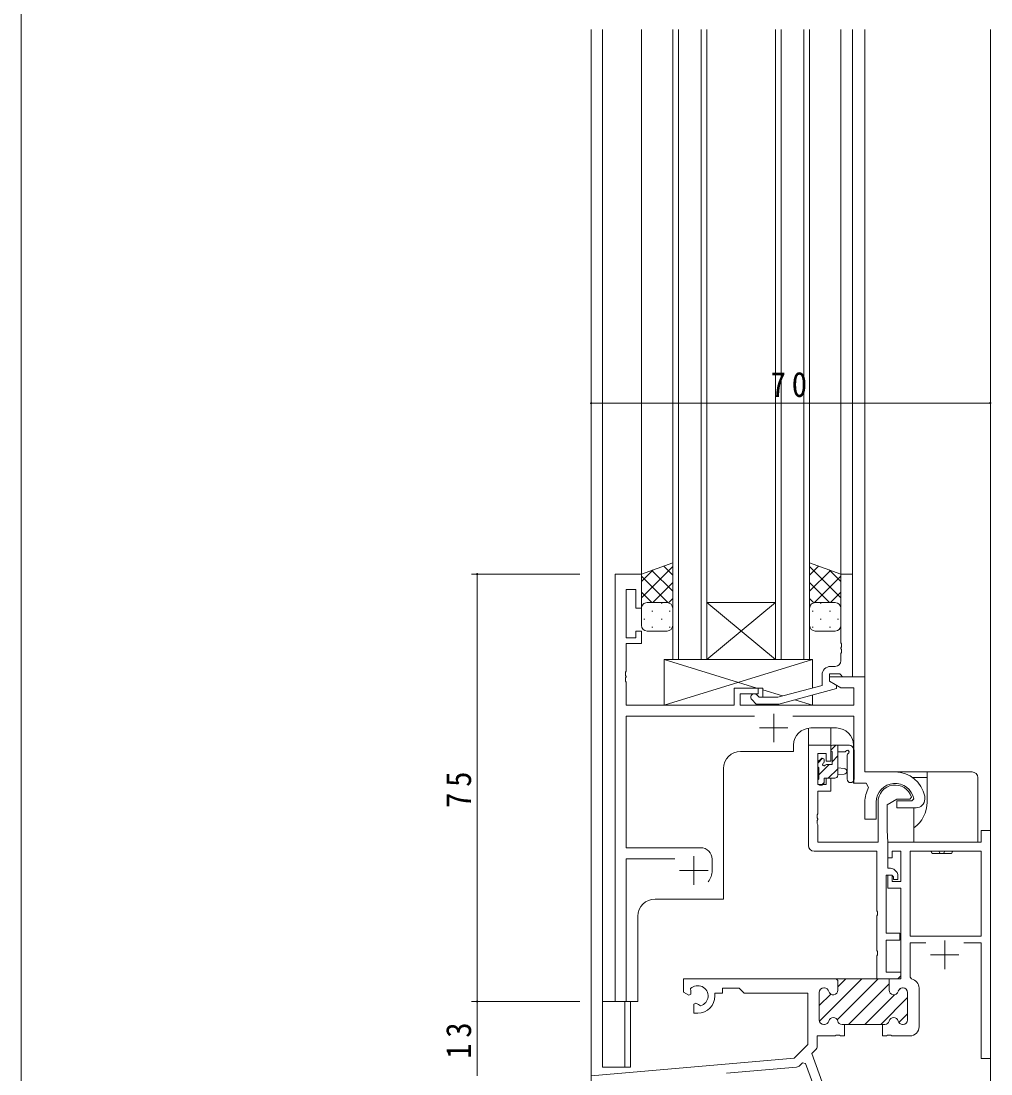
# Model space of a CAD drawing. Units: millimetres on the paper. Extents: x -397 to 397, y -282 to 282.
# Drawn here: x -393.9 to -223.8, y -183.4 to 1.3 of the extents above; entities that cross this region are included whole.
import ezdxf

# ---------------------------------------------------------------- set-up
doc = ezdxf.new("R2010")
doc.units = ezdxf.units.MM
for name, color, linetype, lineweight in [('0-1_YKK_ZWAK', 7, 'Continuous', 18), ('0-3_YKK_D', 6, 'Continuous', 18), ('0-4_YKK_11', 7, 'Continuous', 18), ('0-5_YKK_12', 2, 'Continuous', 18), ('0-7_YKK_13', 4, 'Continuous', 18)]:
    doc.layers.add(name, color=color, linetype=linetype, lineweight=lineweight)
doc.styles.add('ＭＳ ゴシック', font='')
doc.styles.get('ＭＳ ゴシック').set_extended_font_data('MS Gothic')

msp = doc.modelspace()

# ---------------------------------------------------------------- linework, layer by layer
at = {"layer": '0-1_YKK_ZWAK'}
msp.add_line((-393.908, -245.688), (-393.908, 279.312), dxfattribs=at)
at = {"layer": '0-3_YKK_D'}
for p, q in [((-293.908, -93.688), (-293.908, -64.688)), ((-223.908, -65.688), (-293.908, -65.688)), ((-223.908, -93.688), (-223.908, -64.688)), ((-295.908, -95.688), (-314.908, -95.688)), ((-313.908, -95.688), (-313.908, -170.688)), ((-295.908, -170.688), (-314.908, -170.688)), ((-295.908, -170.688), (-314.908, -170.688)), ((-313.908, -183.688), (-313.908, -170.688))]:
    msp.add_line(p, q, dxfattribs=at)
for centre, start, end in [((-293.908, -65.688), 0, 180), ((-293.908, -65.688), 180, 0), ((-223.908, -65.688), 0, 180), ((-223.908, -65.688), 180, 0), ((-313.908, -95.688), 90, 270), ((-313.908, -95.688), 270, 90), ((-313.908, -170.688), 90, 270), ((-313.908, -170.688), 90, 270), ((-313.908, -170.688), 270, 90), ((-313.908, -170.688), 270, 90)]:
    msp.add_arc(centre, 0.106, start, end, dxfattribs=at)
at = {"layer": '0-4_YKK_11'}
for p, q in [((-289.708, -95.688), (-289.708, -170.688)), ((-285.108, -95.688), (-289.708, -95.688)), ((-285.108, -101.688), (-285.108, -95.688)), ((-250.108, -95.688), (-250.108, -107.729)), ((-248.108, -95.688), (-250.108, -95.688)), ((-248.108, -113.688), (-248.108, -95.688)), ((-287.778, -98.388), (-286.108, -98.388)), ((-287.778, -106.888), (-287.778, -98.388)), ((-286.108, -98.388), (-286.108, -101.688)), ((-286.108, -101.688), (-285.108, -101.688)), ((-286.108, -106.888), (-287.778, -106.888)), ((-286.108, -105.688), (-286.108, -106.888)), ((-285.108, -105.688), (-286.108, -105.688)), ((-285.108, -107.888), (-285.108, -105.688)), ((-287.778, -107.888), (-285.108, -107.888)), ((-287.778, -112.729), (-287.778, -107.888)), ((-250.108, -107.729), (-249.988, -107.913)), ((-249.988, -108.463), (-250.108, -108.646)), ((-250.108, -108.646), (-250.108, -108.729)), ((-250.108, -108.729), (-249.988, -108.913)), ((-249.988, -107.913), (-249.988, -108.463)), ((-249.988, -108.913), (-249.988, -109.463)), ((-249.988, -109.463), (-250.108, -109.646)), ((-250.108, -109.646), (-250.108, -110.888)), ((-251.108, -111.888), (-251.908, -111.888)), ((-287.898, -112.913), (-287.778, -112.729)), ((-287.898, -113.463), (-287.898, -112.913)), ((-287.778, -113.646), (-287.898, -113.463)), ((-287.898, -113.913), (-287.778, -113.729)), ((-287.898, -114.463), (-287.898, -113.913)), ((-287.778, -114.646), (-287.898, -114.463)), ((-287.778, -113.729), (-287.778, -113.646)), ((-253.408, -113.388), (-253.408, -115.208)), ((-252.108, -113.188), (-250.308, -113.188)), ((-252.108, -114.488), (-252.108, -113.188)), ((-252.108, -113.688), (-252.108, -114.488)), ((-245.908, -113.688), (-252.108, -113.688)), ((-252.108, -114.488), (-250.151, -115.618)), ((-250.908, -115.18), (-252.108, -114.488)), ((-250.308, -113.188), (-250.108, -113.388)), ((-250.108, -113.388), (-249.808, -113.688)), ((-249.808, -113.688), (-248.108, -113.688)), ((-245.908, -130.388), (-245.908, -113.688)), ((-287.778, -118.688), (-287.778, -114.646)), ((-268.808, -115.688), (-268.808, -118.688)), ((-264.608, -115.688), (-268.808, -115.688)), ((-264.608, -116.688), (-264.608, -115.688)), ((-253.408, -115.208), (-261.17, -117.288)), ((-261.012, -118.488), (-250.908, -115.78)), ((-250.908, -115.78), (-250.908, -115.18)), ((-250.151, -115.618), (-247.838, -115.618)), ((-247.838, -115.618), (-247.838, -118.688)), ((-267.808, -116.688), (-264.608, -116.688)), ((-267.808, -118.688), (-267.808, -116.688)), ((-265.732, -117.712), (-264.957, -118.488)), ((-264.46, -117.288), (-264.884, -116.863)), ((-261.17, -117.288), (-264.46, -117.288)), ((-268.808, -118.688), (-287.778, -118.688)), ((-247.838, -118.688), (-267.808, -118.688)), ((-264.957, -118.488), (-261.012, -118.488)), ((-287.778, -120.618), (-265.259, -120.618)), ((-287.778, -143.688), (-287.778, -120.618)), ((-261.908, -120.188), (-261.908, -125.188)), ((-258.558, -120.618), (-247.838, -120.618)), ((-247.838, -120.618), (-247.838, -132.388)), ((-264.408, -122.688), (-259.408, -122.688)), ((-251.908, -125.688), (-255.808, -125.688)), ((-255.808, -125.688), (-255.808, -143.318)), ((-254.178, -127.188), (-252.708, -127.188)), ((-254.178, -132.588), (-254.178, -127.188)), ((-252.708, -127.188), (-252.708, -128.488)), ((-251.908, -128.488), (-251.908, -125.688)), ((-252.708, -128.488), (-251.908, -128.488)), ((-240.608, -130.388), (-245.908, -130.388)), ((-252.708, -132.588), (-254.178, -132.588)), ((-252.708, -131.488), (-252.708, -132.588)), ((-251.908, -131.488), (-252.708, -131.488)), ((-251.908, -133.788), (-251.908, -131.488)), ((-247.838, -132.388), (-245.688, -132.388)), ((-245.688, -132.388), (-245.25, -133.129)), ((-254.178, -133.788), (-251.908, -133.788)), ((-254.178, -137.729), (-254.178, -133.788)), ((-238.029, -135.188), (-237.743, -134.799)), ((-235.408, -134.693), (-235.414, -134.633)), ((-235.408, -135.188), (-235.408, -134.693)), ((-245.908, -135.688), (-245.908, -138.688)), ((-243.908, -138.688), (-243.908, -135.688)), ((-243.608, -135.688), (-243.608, -142.688)), ((-241.978, -136.152), (-240.308, -135.188)), ((-241.978, -140.683), (-241.978, -136.152)), ((-240.308, -135.188), (-238.029, -135.188)), ((-240.308, -135.488), (-240.308, -136.688)), ((-237.65, -135.488), (-240.308, -135.488)), ((-237.354, -135.138), (-237.65, -135.488)), ((-254.298, -137.913), (-254.178, -137.729)), ((-254.298, -138.463), (-254.298, -137.913)), ((-254.178, -138.646), (-254.298, -138.463)), ((-240.308, -136.688), (-236.908, -136.688)), ((-254.298, -138.913), (-254.178, -138.729)), ((-254.298, -139.463), (-254.298, -138.913)), ((-254.178, -139.646), (-254.298, -139.463)), ((-254.178, -138.729), (-254.178, -138.646)), ((-254.178, -142.688), (-254.178, -139.646)), ((-245.908, -138.688), (-243.908, -138.688)), ((-241.908, -142.688), (-241.978, -140.683)), ((-225.538, -140.688), (-225.538, -142.688)), ((-223.908, -140.688), (-225.538, -140.688)), ((-223.908, -180.688), (-223.908, -140.688)), ((-274.708, -143.688), (-287.778, -143.688)), ((-243.608, -142.688), (-254.178, -142.688)), ((-241.908, -142.688), (-241.908, -145.488)), ((-225.538, -142.688), (-241.908, -142.688)), ((-241.908, -147.288), (-241.908, -142.688)), ((-287.778, -145.618), (-279.259, -145.618)), ((-287.778, -170.688), (-287.778, -145.618)), ((-275.908, -145.188), (-275.908, -150.188)), ((-272.708, -147.688), (-272.708, -145.688)), ((-254.808, -144.318), (-243.808, -144.318)), ((-243.808, -144.318), (-243.808, -154.729)), ((-241.908, -145.488), (-241.108, -145.488)), ((-241.108, -144.318), (-239.608, -144.318)), ((-241.108, -145.488), (-241.108, -144.318)), ((-239.608, -144.318), (-239.608, -149.588)), ((-237.978, -144.318), (-225.538, -144.318)), ((-237.978, -159.188), (-237.978, -144.318)), ((-225.538, -144.318), (-225.538, -159.188)), ((-278.408, -147.688), (-273.408, -147.688)), ((-241.408, -147.288), (-241.908, -147.288)), ((-240.401, -147.881), (-240.701, -147.581)), ((-242.178, -148.488), (-241.208, -148.488)), ((-242.178, -158.688), (-242.178, -148.488)), ((-241.908, -148.488), (-241.908, -150.788)), ((-241.108, -148.488), (-241.908, -148.488)), ((-241.208, -148.488), (-240.908, -148.788)), ((-241.108, -149.588), (-241.108, -148.488)), ((-239.608, -149.588), (-241.108, -149.588)), ((-240.908, -148.788), (-240.908, -149.288)), ((-240.908, -149.288), (-240.108, -149.288)), ((-240.108, -149.288), (-240.108, -148.588)), ((-241.908, -150.788), (-239.608, -150.788)), ((-239.608, -150.788), (-239.608, -166.688)), ((-243.808, -154.729), (-243.688, -154.913)), ((-243.688, -154.913), (-243.688, -155.463)), ((-243.688, -155.463), (-243.808, -155.646)), ((-243.808, -155.646), (-243.808, -161.729)), ((-239.808, -158.688), (-242.178, -158.688)), ((-239.808, -159.888), (-239.808, -158.688)), ((-242.178, -159.888), (-239.808, -159.888)), ((-242.178, -165.488), (-242.178, -159.888)), ((-225.538, -159.188), (-237.978, -159.188)), ((-237.978, -160.388), (-235.244, -160.388)), ((-237.978, -166.417), (-237.978, -160.388)), ((-231.908, -159.988), (-231.908, -164.988)), ((-228.572, -160.388), (-225.538, -160.388)), ((-228.572, -160.388), (-225.538, -160.388)), ((-225.538, -160.388), (-225.538, -180.688)), ((-243.808, -161.729), (-243.688, -161.913)), ((-243.688, -162.463), (-243.808, -162.646)), ((-243.688, -161.913), (-243.688, -162.463)), ((-234.408, -162.488), (-229.408, -162.488)), ((-243.808, -162.646), (-243.808, -166.688)), ((-239.608, -165.488), (-242.178, -165.488)), ((-240.108, -166.688), (-239.608, -166.188)), ((-239.608, -166.188), (-239.608, -165.488)), ((-277.708, -166.688), (-250.958, -166.688)), ((-277.708, -169.053), (-277.708, -166.688)), ((-253.869, -174.134), (-246.423, -166.688)), ((-250.958, -166.688), (-241.658, -166.688)), ((-250.658, -166.988), (-250.958, -166.688)), ((-250.776, -173.869), (-243.595, -166.688)), ((-250.658, -168.095), (-249.251, -166.688)), ((-250.658, -166.988), (-250.658, -168.688)), ((-248.766, -174.688), (-241.658, -167.58)), ((-243.808, -166.688), (-240.108, -166.688)), ((-241.658, -166.688), (-241.658, -168.688)), ((-239.608, -166.688), (-241.658, -166.688)), ((-241.658, -166.688), (-241.658, -168.688)), ((-237.73, -166.712), (-237.978, -166.417)), ((-276.808, -169.572), (-277.708, -169.053)), ((-276.458, -169.37), (-276.808, -169.572)), ((-276.473, -168.407), (-276.435, -168.865)), ((-276.435, -168.865), (-276.458, -169.37)), ((-272.208, -169.188), (-272.208, -169.688)), ((-270.908, -169.188), (-272.208, -169.188)), ((-270.908, -168.318), (-270.908, -169.188)), ((-267.978, -168.318), (-270.908, -168.318)), ((-267.108, -169.188), (-267.978, -168.318)), ((-255.908, -169.188), (-267.108, -169.188)), ((-255.908, -178.188), (-255.908, -169.188)), ((-253.908, -173.888), (-253.908, -169.088)), ((-253.908, -169.088), (-253.908, -173.888)), ((-253.908, -171.345), (-251.911, -169.347)), ((-253.108, -168.288), (-253.007, -168.288)), ((-253.007, -168.288), (-253.108, -168.288)), ((-245.938, -174.688), (-240.727, -169.477)), ((-240.059, -168.809), (-239.588, -168.338)), ((-239.309, -168.288), (-239.208, -168.288)), ((-239.309, -168.288), (-239.208, -168.288)), ((-238.408, -169.088), (-238.408, -173.888)), ((-238.408, -169.088), (-238.408, -173.888)), ((-236.408, -175.088), (-236.408, -168.288)), ((-289.708, -170.688), (-287.778, -170.688)), ((-275.908, -171.131), (-275.558, -170.929)), ((-275.908, -172.688), (-275.908, -171.131)), ((-275.558, -170.929), (-275.109, -171.161)), ((-275.109, -171.161), (-274.731, -171.423)), ((-243.109, -174.688), (-238.408, -169.987)), ((-275.208, -172.688), (-275.908, -172.688)), ((-239.954, -174.361), (-238.408, -172.815)), ((-253.007, -174.688), (-253.108, -174.688)), ((-253.108, -174.688), (-253.007, -174.688)), ((-249.508, -174.688), (-249.909, -174.688)), ((-249.909, -174.688), (-249.508, -174.688)), ((-242.808, -174.688), (-249.508, -174.688)), ((-249.508, -174.688), (-249.508, -176.688)), ((-242.808, -174.688), (-242.808, -176.688)), ((-242.407, -174.688), (-242.808, -174.688)), ((-242.407, -174.688), (-242.808, -174.688)), ((-239.208, -174.688), (-239.309, -174.688)), ((-239.208, -174.688), (-239.309, -174.688)), ((-254.278, -176.688), (-254.278, -178.449)), ((-251.116, -176.688), (-254.278, -176.688)), ((-250.933, -176.568), (-251.116, -176.688)), ((-250.383, -176.568), (-250.933, -176.568)), ((-250.2, -176.688), (-250.383, -176.568)), ((-249.508, -176.688), (-250.2, -176.688)), ((-242.808, -176.688), (-242.116, -176.688)), ((-242.116, -176.688), (-241.933, -176.568)), ((-241.933, -176.568), (-241.383, -176.568)), ((-241.383, -176.568), (-241.2, -176.688)), ((-241.2, -176.688), (-238.008, -176.688)), ((-258.292, -180.572), (-255.908, -178.188)), ((-293.908, -183.688), (-258.292, -180.572)), ((-254.571, -179.156), (-255.223, -179.808)), ((-255.223, -179.808), (-252.627, -186.94)), ((-225.538, -180.688), (-223.908, -180.688)), ((-257.922, -182.175), (-270.175, -183.247)), ((-256.856, -181.44), (-257.302, -181.886)), ((-256.32, -181.559), (-256.856, -181.44)), ((-254.716, -185.966), (-256.32, -181.559))]:
    msp.add_line(p, q, dxfattribs=at)
for points in [[(-250.658, -166.988), (-250.958, -166.688), (-250.658, -166.988)], [(-250.658, -166.988), (-250.658, -168.688), (-250.658, -166.988)]]:
    msp.add_lwpolyline(points, dxfattribs=at)
for centre, radius, start, end in [((-251.908, -113.388), 1.5, 90.00001, 179.99999), ((-251.108, -110.888), 1, 270.00001, 359.99999), ((-265.308, -117.288), 0.6, 44.99999, 225.00001), ((-240.608, -135.688), 5.3, 11.47836, 89.99999), ((-240.608, -135.688), 3.3, 9.59404, 179.99999), ((-240.608, -135.688), 3, 17.23529, 180), ((-240.608, -135.688), 5.3, 151.13427, 180), ((-236.908, -135.188), 1.5, 270.00001, 359.99999), ((-274.708, -145.688), 2, 0.00001, 89.99999), ((-254.808, -143.318), 1, 180.00001, 269.99999), ((-275.908, -147.688), 3.2, 321.63348, 359.99999), ((-241.408, -148.288), 1, 45.00003, 90.00002), ((-241.108, -148.588), 1, 359.99998, 44.99997), ((-275.208, -169.688), 1.8, 285.36688, 134.63312), ((-238.008, -168.288), 1.6, 359.99999, 79.99791), ((-275.208, -169.688), 3, 270.00001, 359.99999), ((-253.108, -169.088), 0.8, 90.00001, 179.99999), ((-253.108, -169.088), 0.8, 90.00001, 179.99999), ((-253.007, -169.088), 0.8, 14.47749, 89.99997), ((-253.007, -169.088), 0.8, 14.47749, 89.99997), ((-251.458, -168.688), 0.8, 194.47752, 359.99999), ((-251.458, -168.688), 0.8, 194.47752, 359.99999), ((-240.858, -168.688), 0.8, 180.00001, 345.52248), ((-240.858, -168.688), 0.8, 180.00001, 345.52248), ((-239.309, -169.088), 0.8, 90.00003, 165.52251), ((-239.309, -169.088), 0.8, 90.00003, 165.52251), ((-239.208, -169.088), 0.8, 0.00001, 89.99999), ((-239.208, -169.088), 0.8, 0.00001, 89.99999), ((-251.458, -174.288), 0.8, 14.47752, 165.52248), ((-251.458, -174.288), 0.8, 14.47752, 165.52248), ((-240.858, -174.288), 0.8, 14.47752, 165.52248), ((-240.858, -174.288), 0.8, 14.47752, 165.52248), ((-253.108, -173.888), 0.8, 180.00001, 269.99999), ((-253.108, -173.888), 0.8, 180.00001, 269.99999), ((-253.007, -173.888), 0.8, 270.00003, 345.52251), ((-253.007, -173.888), 0.8, 270.00003, 345.52251), ((-249.909, -173.888), 0.8, 194.47749, 269.99997), ((-249.909, -173.888), 0.8, 194.47749, 269.99997), ((-242.407, -173.888), 0.8, 270.00003, 345.52251), ((-242.407, -173.888), 0.8, 270.00003, 345.52251), ((-239.309, -173.888), 0.8, 194.47749, 269.99997), ((-239.309, -173.888), 0.8, 194.47749, 269.99997), ((-239.208, -173.888), 0.8, 270.00001, 359.99999), ((-239.208, -173.888), 0.8, 270.00001, 359.99999), ((-238.008, -175.088), 1.6, 270.00001, 359.99999), ((-255.278, -178.449), 1, 315, 359.99999), ((-258.009, -181.179), 1, 275, 315.00002)]:
    msp.add_arc(centre, radius, start, end, dxfattribs=at)
at = {"layer": '0-5_YKK_12'}
for p, q in [((-293.908, -0.188), (-293.908, -195.688)), ((-291.908, -170.688), (-291.908, -0.188)), ((-285.108, -96.188), (-285.108, -0.188)), ((-279.608, -110.687), (-279.608, -0.188)), ((-278.608, -0.188), (-278.608, -110.687)), ((-274.608, -110.687), (-274.608, -0.188)), ((-273.608, -0.188), (-273.608, -110.687)), ((-261.608, -110.687), (-261.608, -0.188)), ((-260.608, -0.188), (-260.608, -110.687)), ((-256.608, -110.687), (-256.608, -0.188)), ((-255.608, -0.188), (-255.608, -110.687)), ((-250.108, -0.188), (-250.108, -95.988)), ((-248.108, -0.188), (-248.108, -95.688)), ((-245.908, -0.188), (-245.908, -130.088)), ((-223.908, -0.188), (-223.908, -195.688)), ((-248.108, -95.688), (-250.108, -95.688)), ((-261.608, -110.687), (-273.608, -100.687)), ((-273.608, -110.687), (-261.608, -100.687)), ((-273.608, -100.687), (-261.608, -100.687)), ((-273.608, -110.687), (-279.608, -110.687)), ((-273.608, -110.687), (-261.608, -110.687)), ((-255.608, -110.687), (-261.608, -110.687)), ((-255.808, -125.688), (-255.808, -122.714)), ((-250.909, -122.688), (-255.409, -122.688)), ((-251.908, -125.688), (-251.908, -122.688)), ((-258.409, -126.788), (-267.708, -126.788)), ((-258.409, -125.688), (-258.409, -126.788)), ((-255.808, -125.688), (-251.908, -125.688)), ((-247.909, -125.688), (-247.909, -132.388)), ((-270.708, -129.788), (-270.708, -152.688)), ((-245.909, -132.388), (-247.909, -132.388)), ((-282.709, -152.688), (-270.708, -152.688)), ((-285.709, -170.688), (-285.709, -155.688)), ((-291.908, -170.688), (-291.908, -182.188)), ((-285.709, -170.688), (-291.908, -170.688)), ((-288.008, -170.688), (-288.008, -182.188)), ((-291.908, -182.188), (-288.008, -182.188))]:
    msp.add_line(p, q, dxfattribs=at)
for centre, start, end in [((-255.409, -125.688), 90, 180), ((-250.909, -125.688), 0, 90), ((-267.708, -129.788), 90, 180), ((-282.709, -155.688), 90, 180)]:
    msp.add_arc(centre, 3, start, end, dxfattribs=at)
at = {"layer": '0-7_YKK_13'}
for p, q in [((-279.608, -93.723), (-285.108, -95.688)), ((-279.608, -101.688), (-279.608, -93.723)), ((-255.608, -93.723), (-250.108, -95.688)), ((-255.608, -101.688), (-255.608, -93.723)), ((-279.608, -94.34), (-285.108, -99.84)), ((-283.049, -94.952), (-285.108, -97.012)), ((-285.108, -95.688), (-285.108, -101.688)), ((-285.108, -96.029), (-280.449, -100.688)), ((-283.275, -95.033), (-279.608, -98.7)), ((-281.191, -94.289), (-279.608, -95.872)), ((-254.025, -94.289), (-255.608, -95.872)), ((-255.608, -94.34), (-250.108, -99.84)), ((-251.941, -95.033), (-255.608, -98.7)), ((-250.108, -96.029), (-254.767, -100.688)), ((-252.168, -94.952), (-250.108, -97.012)), ((-250.108, -95.688), (-250.108, -101.688)), ((-279.608, -97.169), (-283.127, -100.688)), ((-255.608, -97.169), (-252.089, -100.688)), ((-285.108, -98.857), (-283.278, -100.688)), ((-250.108, -98.857), (-251.939, -100.688)), ((-284.523, -100.778), (-284.488, -100.778)), ((-284.108, -100.688), (-280.608, -100.688)), ((-281.658, -100.778), (-281.458, -100.778)), ((-279.608, -99.997), (-280.299, -100.688)), ((-255.608, -99.997), (-254.918, -100.688)), ((-251.108, -100.688), (-254.608, -100.688)), ((-253.558, -100.778), (-253.758, -100.778)), ((-250.694, -100.778), (-250.728, -100.778)), ((-285.108, -104.688), (-285.108, -101.688)), ((-283.273, -102.193), (-283.073, -102.193)), ((-280.243, -102.193), (-280.043, -102.193)), ((-279.608, -101.688), (-279.608, -104.688)), ((-255.608, -101.688), (-255.608, -104.688)), ((-254.973, -102.193), (-255.173, -102.193)), ((-251.943, -102.193), (-252.143, -102.193)), ((-250.108, -104.688), (-250.108, -101.688)), ((-284.688, -103.608), (-284.488, -103.608)), ((-283.273, -105.023), (-283.073, -105.023)), ((-281.658, -103.608), (-281.458, -103.608)), ((-280.243, -105.023), (-280.043, -105.023)), ((-254.973, -105.023), (-255.173, -105.023)), ((-253.558, -103.608), (-253.758, -103.608)), ((-251.943, -105.023), (-252.143, -105.023)), ((-250.528, -103.608), (-250.728, -103.608)), ((-280.607, -105.688), (-284.108, -105.688)), ((-254.609, -105.688), (-251.108, -105.688)), ((-255.108, -110.688), (-281.108, -118.688)), ((-281.108, -110.688), (-264.858, -115.688)), ((-281.108, -110.688), (-281.108, -118.688)), ((-255.108, -110.688), (-281.108, -110.688)), ((-255.708, -110.688), (-279.708, -110.688)), ((-255.108, -115.663), (-255.108, -110.688)), ((-268.808, -115.688), (-263.808, -115.688)), ((-268.808, -118.688), (-268.808, -115.688)), ((-263.808, -115.688), (-263.808, -117.288)), ((-263.808, -116.011), (-260.363, -117.071)), ((-258.204, -117.735), (-255.108, -118.688)), ((-255.108, -118.688), (-255.108, -116.905)), ((-281.108, -118.688), (-268.808, -118.688)), ((-263.808, -118.488), (-263.808, -118.688)), ((-263.808, -118.688), (-255.108, -118.688)), ((-251.017, -125.688), (-251.878, -126.549)), ((-251.878, -126.588), (-251.878, -125.988)), ((-251.578, -125.688), (-248.615, -125.688)), ((-250.678, -125.688), (-250.678, -130.988)), ((-249.498, -126.888), (-250.678, -126.888)), ((-249.008, -127.423), (-249.008, -131.671)), ((-247.876, -126.303), (-248.228, -125.871)), ((-247.808, -126.493), (-247.808, -131.671)), ((-253.322, -127.993), (-254.178, -128.849)), ((-254.178, -129.388), (-254.178, -128.788)), ((-254.09, -128.576), (-253.59, -128.076)), ((-252.172, -129.088), (-253.978, -130.894)), ((-253.078, -128.288), (-253.078, -128.627)), ((-250.678, -127.594), (-251.678, -128.594)), ((-253.978, -131.688), (-253.978, -129.588)), ((-250.678, -129.839), (-252.327, -131.488)), ((-250.678, -129.688), (-249.534, -129.79)), ((-250.678, -130.888), (-249.534, -130.786)), ((-240.608, -130.388), (-243.308, -130.388)), ((-240.608, -130.388), (-235.008, -130.388)), ((-235.008, -130.388), (-235.008, -131.388)), ((-227.108, -130.388), (-235.008, -130.388)), ((-254.178, -132.388), (-254.178, -131.888)), ((-253.378, -132.688), (-253.878, -132.688)), ((-253.078, -132.239), (-253.527, -132.688)), ((-251.178, -131.488), (-253.078, -131.488)), ((-253.078, -131.488), (-253.078, -132.388)), ((-237.51, -131.388), (-235.008, -131.388)), ((-235.008, -131.388), (-235.008, -135.688)), ((-237.308, -136.688), (-237.308, -140.212)), ((-237.308, -140.212), (-237.308, -142.688)), ((-237.308, -142.688), (-227.108, -142.688)), ((-234.12, -144.688), (-234.333, -144.318)), ((-234.283, -144.318), (-234.106, -144.688)), ((-233.308, -144.688), (-232.72, -144.688)), ((-232.933, -144.318), (-232.72, -144.688)), ((-232.72, -144.688), (-232.097, -144.688)), ((-231.883, -144.318), (-232.097, -144.688)), ((-232.097, -144.688), (-231.508, -144.688)), ((-231.508, -144.688), (-230.71, -144.688)), ((-230.71, -144.688), (-230.588, -144.439)), ((-230.71, -144.688), (-230.697, -144.688)), ((-230.483, -144.318), (-230.697, -144.688)), ((-230.588, -144.439), (-230.532, -144.318)), ((-287.008, -170.688), (-287.008, -182.188)), ((-288.008, -182.188), (-287.008, -182.188))]:
    msp.add_line(p, q, dxfattribs=at)
for points in [[(-252.617, -129.088), (-251.678, -129.088), (-251.678, -126.788)], [(-227.108, -142.688), (-226.108, -142.688), (-226.108, -131.388)], [(-234.12, -144.688), (-234.106, -144.688), (-233.308, -144.688)]]:
    msp.add_lwpolyline(points, dxfattribs=at)
for centre, radius, start, end in [((-284.108, -101.688), 1, 89.99976, 179.99976), ((-280.608, -101.688), 1, 359.99976, 89.99976), ((-254.608, -101.688), 1, 90.0001, 180.0001), ((-251.108, -101.688), 1, 0.0001, 90.0001), ((-284.108, -104.688), 1, 179.99976, 269.99976), ((-280.608, -104.688), 1, 269.99976, 359.99976), ((-254.608, -104.688), 1, 180.0001, 270.0001), ((-251.108, -104.688), 1, 270.0001, 0.0001), ((-251.578, -125.988), 0.3, 90, 180), ((-251.678, -126.588), 0.2, 180, 270), ((-249.498, -126.588), 0.3, 270, 330), ((-248.978, -126.888), 0.3, 296.74368, 150), ((-248.708, -127.423), 0.3, 116.74368, 180), ((-248.615, -126.188), 0.5, 39.23454, 90), ((-248.108, -126.493), 0.3, 0, 39.23454), ((-253.878, -128.788), 0.3, 135, 180), ((-253.378, -128.288), 0.3, 0, 135), ((-253.078, -129.088), 0.25, 123.05573, 326.94427), ((-253.378, -128.627), 0.3, 303.05573, 0), ((-252.617, -129.388), 0.3, 90, 146.94427), ((-253.978, -129.388), 0.2, 180, 270), ((-251.178, -130.988), 0.5, 270, 0), ((-249.578, -130.288), 0.5, 275.09207, 84.90793), ((-227.108, -131.388), 1, 0, 90), ((-253.978, -131.888), 0.2, 90, 180), ((-253.878, -132.388), 0.3, 180, 270), ((-253.378, -132.388), 0.3, 270, 0), ((-248.408, -131.671), 0.6, 180, 0), ((-240.608, -135.688), 5.6, 306.10634, 0)]:
    msp.add_arc(centre, radius, start, end, dxfattribs=at)

# ---------------------------------------------------------------- texts
at = {"layer": '0-3_YKK_D', "color": 7, "insert": (-262.428, -64.688), "char_height": 4.399, "attachment_point": 7, "style": 'ＭＳ ゴシック'}
msp.add_mtext('\\T1.37;\\W0.9;70', dxfattribs=at)
at = {"layer": '0-3_YKK_D', "color": 7, "char_height": 4.399, "attachment_point": 7, "rotation": 90, "style": 'ＭＳ ゴシック'}
for s, insert in [('\\T1.37;\\W0.9;75', (-314.908, -136.708)), ('\\T1.37;\\W0.9;13', (-314.908, -180.708))]:
    msp.add_mtext(s, dxfattribs=dict(at, insert=insert))

doc.saveas('drawing.dxf')
